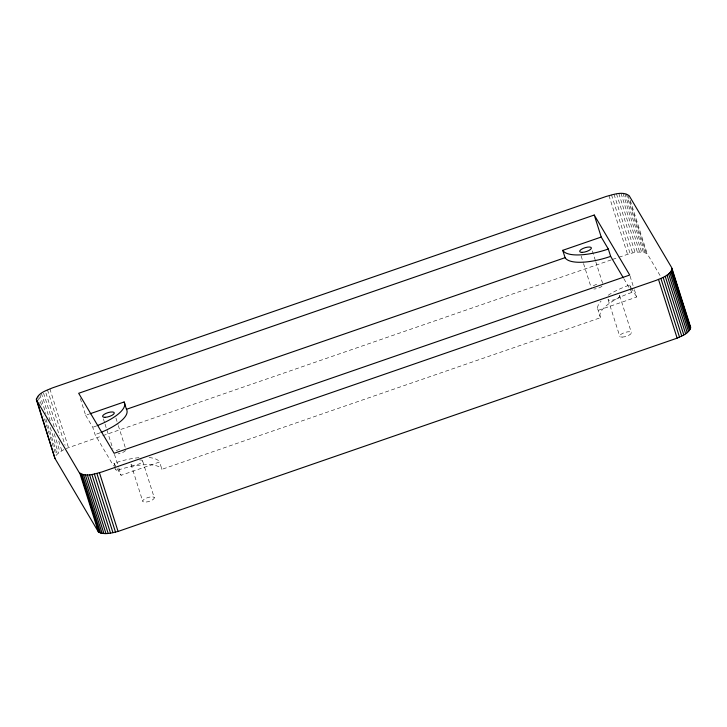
<?xml version="1.0" encoding="UTF-8"?>
<svg xmlns="http://www.w3.org/2000/svg" width="727" height="727" viewBox="0 0 727 727"><rect width="100%" height="100%" fill="white"/><g stroke="black" fill="none" stroke-linecap="round" stroke-linejoin="round"><path stroke-width="0.55" stroke-dasharray="3.63 2.73" d="M63.867 449.604L58.387 453.066L56.07 455.366L43.547 415.889M66.093 448.532L101.744 436.027M80.334 398.514L85.65 415.281L88.858 414.172M102.816 435.655L611.462 259.812M612.534 259.439L617.895 257.585M618.968 257.213C627.674 254.55 638.152 249.461 647.166 253.678L660.898 276.914M138.912 457.674A40.821 13.622 -17.6 0 0 114.021 463.29L121.118 475.294L159.595 461.99L161.921 469.324L600.547 317.681A40.821 13.622 -17.6 0 1 631.927 292.381L629.6 285.048A40.821 13.622 -17.6 0 0 607.645 295.625M634.371 289.709L636.698 297.043L598.221 310.347A40.821 13.622 -17.6 0 1 601.111 301.06M629.6 285.048L630.691 286.892M631.236 287.81L636.698 297.043M623.875 278.75L631.927 292.381M85.65 415.281L92.747 427.285L95.073 434.619L113.476 465.762M114.048 466.734L116.347 470.623A40.821 13.622 -17.6 0 1 161.921 469.324M630.245 200.334L647.166 253.678M627.946 195.463L646.221 253.078M626.356 193.936L644.976 252.614M624.829 193.618L643.45 252.296M623.048 193.446L641.659 252.133M621.04 193.437L639.651 252.115M618.841 193.573L637.452 252.251M616.496 193.855L635.107 252.542M614.033 194.291L632.644 252.969M611.498 194.863L630.109 253.541M608.944 195.563L627.555 254.241M630.045 276.087L634.035 288.664M619.686 295.698L631.327 332.421M608.135 299.688L619.786 336.41M592.341 250.924L595.422 260.639M595.758 261.711L602.601 283.285M581.137 255.995L583.19 262.465M583.536 263.547L591.405 288.355M597.621 308.666L600.547 317.681M142.619 460.991L154.306 497.831A6.07 2.027 -17.6 0 1 145.654 502.121A6.07 2.027 -17.6 0 1 145.518 498.495A6.07 2.027 -17.6 0 1 154.306 497.831M130.987 464.289L142.674 501.13M115.92 418.034L117.974 424.504M118.31 425.577L125.844 449.313M103.352 418.788L104.715 423.096M105.061 424.177L112.93 448.986M114.466 454.339L118.456 466.907M118.792 467.961L121.118 475.294M114.021 463.29L116.347 470.623M49.863 388.845L68.474 447.523M47.482 389.854L65.085 445.333M45.928 393.062L59.46 435.737M43.538 393.125L55.043 429.393M58.769 441.135L61.813 450.731M41.357 393.216L50.163 420.951M54.225 433.755L59.977 451.894M39.776 394.388L45.865 413.59M50.263 427.458L58.387 453.066M38.467 395.552L41.512 405.148M45.91 419.025L57.079 454.23M37.45 396.688L39.485 403.085M602.011 286.22A6.125 2.045 -17.6 0 1 593.85 289.046M593.368 285.802A6.125 2.045 -17.6 0 1 599.139 283.803M125.598 450.476A6.125 2.045 -17.6 0 1 118.101 453.866M116.265 450.749A6.125 2.045 -17.6 0 1 122.036 448.75M149.162 457.565A40.821 13.622 -17.6 0 1 159.595 461.99M100.035 432.783A40.821 13.622 -17.6 0 1 95.073 434.619M96.727 425.831A40.821 13.622 -17.6 0 1 92.747 427.285M139.648 460A6.07 2.027 -17.6 0 1 142.11 462.027A6.07 2.027 -17.6 0 1 134.895 465.171A6.07 2.027 -17.6 0 1 131.169 463.69M619.213 295.298A6.125 2.045 -17.6 0 1 614.978 299.497A6.125 2.045 -17.6 0 1 608.063 299.16M622.23 337.101A6.125 2.045 -17.6 0 0 631.409 332.957A6.125 2.045 -17.6 0 0 623.039 333.193A6.125 2.045 -17.6 0 0 622.23 337.101"/><path stroke-width="1.09" d="M36.35 399.741C37.931 392.789 46.573 390.508 52.344 387.927L606.4 196.381C613.452 194.6 622.739 190.819 629.182 195.727L671.739 267.736L690.65 327.259C689.514 333.411 682.08 335.683 677.137 338.155L118.065 531.437C111.822 532.909 104.479 535.236 98.445 532L54.961 458.419L36.35 399.741L79.207 472.586C85.641 477.503 94.937 473.722 101.989 471.941L656.045 280.395C661.806 277.814 670.448 275.533 672.039 268.581M54.961 458.419L36.386 398.796M594.25 215.028L78.67 393.28L114.13 453.284L629.718 275.042L594.25 215.028L601.229 237.038L608.326 249.034L610.653 256.367L623.303 277.778M89.93 413.799L124.126 401.976L126.453 409.31A40.821 13.622 -17.6 0 1 100.998 432.392M610.653 256.367A40.821 13.622 -17.6 0 1 565.079 257.676L562.753 250.333L601.229 237.038M126.453 409.31L565.079 257.676M689.505 325.323L690.65 327.259M672.002 269.517L690.614 328.204M671.63 270.544L690.241 329.222M670.93 271.634L689.55 330.312M669.921 272.77L688.533 331.448M668.613 273.934L687.224 332.612M667.022 275.106L685.643 333.784M665.187 276.26L683.807 334.947M663.133 277.387L681.753 336.074M660.907 278.468L679.518 337.146M658.526 279.477L677.137 338.155M99.445 472.759L118.065 531.437M96.891 473.459L115.502 532.137M94.356 474.031L112.967 532.709M91.893 474.458L110.513 533.145M89.548 474.749L108.159 533.427M87.349 474.885L105.96 533.563M85.341 474.867L103.952 533.554M83.55 474.704L102.171 533.382M82.024 474.377L100.644 533.064M80.779 473.913L99.39 532.6M79.834 473.313L98.445 532M608.326 249.034A40.821 13.622 -17.6 0 1 562.753 250.333M124.126 401.976A40.821 13.622 -17.6 0 1 97.709 425.44M105.106 417.316A6.125 2.045 -17.6 0 0 114.284 413.172A6.125 2.045 -17.6 0 0 105.915 413.409A6.125 2.045 -17.6 0 0 105.106 417.316M582.209 252.369A6.125 2.045 -17.6 0 0 591.387 248.225A6.125 2.045 -17.6 0 0 583.018 248.461A6.125 2.045 -17.6 0 0 582.209 252.369"/></g></svg>
